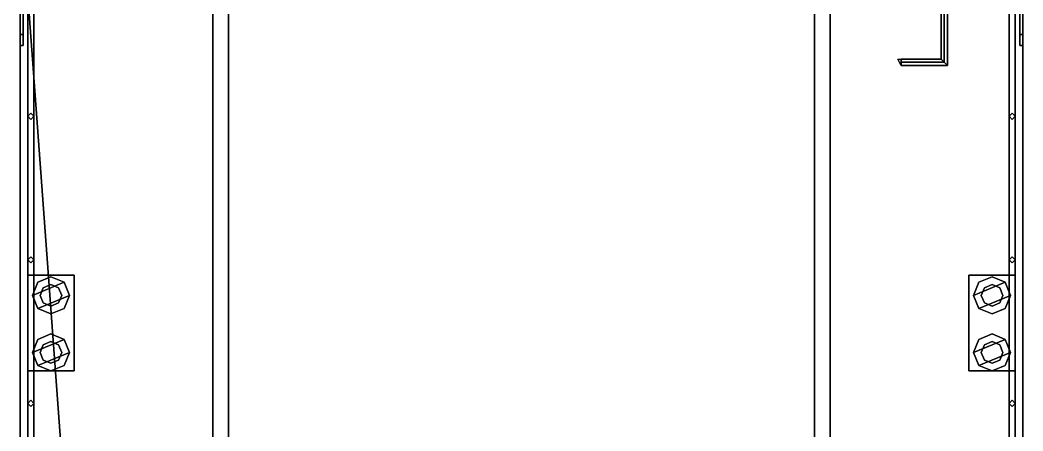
# Model space of a CAD drawing. Extents: x -3.3 to 3.3, y -23.5 to 23.5.
# Drawn here: x -3.25 to 3.25, y 15.51 to 18.17 of the extents above; entities that cross this region are included whole.
import ezdxf

# ---------------------------------------------------------------- set-up
doc = ezdxf.new("R2010")
doc.units = 0
doc.layers.get('0').update_dxf_attribs({"linetype": 'CONTINUOUS'})
doc.layers.add('RAILINGS', color=6, linetype='CONTINUOUS')

msp = doc.modelspace()

# ---------------------------------------------------------------- linework, layer by layer
at = {"color": 3}
for points in [[(-2, 23.48, 2.17), (-2, 11.72, 2.17), (-2, 11.72, 3.41), (-2, 23.48, 2.27)], [(-2, 23.48, 2.27), (-2, 11.72, 3.41), (-1.9, 11.72, 3.41), (-1.9, 23.48, 2.27)], [(-1.9, 23.48, 2.17), (-1.9, 11.72, 3.32), (-1.9, 18.62, 0.39), (-1.9, 20.46, 0.39)], [(-1.9, 23.48, 2.17), (-1.9, 23.48, 2.27), (-1.9, 11.72, 3.41), (-1.9, 11.72, 3.32)], [(1.9, 20.46, 0.39), (1.9, 18.62, 0.39), (1.9, 11.72, 3.32), (1.9, 23.48, 2.17)], [(1.9, 11.72, 3.32), (1.9, 11.72, 3.41), (1.9, 23.48, 2.27), (1.9, 23.48, 2.17)], [(1.9, 23.48, 2.27), (1.9, 11.72, 3.41), (2, 11.72, 3.41), (2, 23.48, 2.27)], [(2, 11.72, 3.41), (2, 11.72, 2.17), (2, 23.48, 2.17), (2, 23.48, 2.27)], [(-1.9, 18.62, 0.39), (-1.9, 11.72, 3.32), (1.9, 11.72, 3.32), (1.9, 18.62, 0.39)]]:
    msp.add_3dface(points, dxfattribs=at)
for points in [[(-3.25, 21.25, 2.17), (-3.25, 18.01, 2.17), (-3.25, 18.01, 2.3), (-3.25, 21.25, 2.59)], [(-3.25, 21.25, 2.59), (-3.25, 18.01, 2.3), (-3.25, 18.08, 2.38), (-3.25, 21.25, 2.59)], [(-3.25, 21.25, 2.59), (-3.25, 18.08, 2.38), (-3.23, 18.08, 2.38), (-3.23, 21.25, 2.59)], [(-3.23, 18.01, 2.3), (-3.23, 18.01, 2.17), (-3.23, 21.25, 2.17), (-3.23, 21.25, 2.59)], [(-3.23, 18.08, 2.38), (-3.23, 18.01, 2.3), (-3.23, 21.25, 2.59)], [(3.23, 21.25, 2.59), (3.23, 18.01, 2.3), (3.23, 18.08, 2.38), (3.23, 21.25, 2.59)], [(3.23, 21.25, 2.59), (3.23, 18.08, 2.38), (3.25, 18.08, 2.38), (3.25, 21.25, 2.59)], [(3.23, 21.25, 2.17), (3.23, 18.01, 2.17), (3.23, 18.01, 2.3), (3.23, 21.25, 2.59)], [(3.25, 18.08, 2.38), (3.25, 18.01, 2.3), (3.25, 21.25, 2.59)], [(3.25, 18.01, 2.3), (3.25, 18.01, 2.17), (3.25, 21.25, 2.17), (3.25, 21.25, 2.59)], [(-3.25, 10.1, -1.68), (-3.25, -15.78, -1.68), (-3.25, -23.47), (-3.25, 19.01)], [(3.25, 19.01), (3.25, 15.29, -0.84), (-3.25, 15.29, -0.84), (-3.25, 19.01)], [(-3.25, 15.29, -0.84), (-3.25, 10.1, -1.68), (-3.25, 19.01)], [(-3.25, 19.01), (-3.25, 10.1), (-3.25, 10.1, 2.17), (-3.25, 19.01, 2.17)], [(-3.25, 19.01, 2.17), (-3.25, 10.1, 2.17), (-2.62, 10.1, 2.17), (-2.62, 10.46, 2.17)], [(-3.25, 19.01, 2.17), (-2.62, 10.46, 2.17), (-2, 10.46, 2.17), (-2, 19.01, 2.17)], [(2, 19.01, 2.17), (2, 10.1, 2.17), (3.25, 10.1, 2.17), (3.25, 19.01, 2.17)], [(3.25, -23.47), (3.25, -15.78, -1.68), (3.25, 10.1, -1.68), (3.25, 19.01)], [(3.25, 19.01), (3.25, 10.1, -1.68), (3.25, 15.29, -0.84), (3.25, 19.01)], [(3.25, 10.1, 2.17), (3.25, 10.1), (3.25, 19.01), (3.25, 19.01, 2.17)], [(2.72, 18.4, 2.91), (2.74, 18.38, 2.89), (2.74, 17.9, 2.89), (2.72, 17.92, 2.91)], [(2.74, 18.38, 2.93), (2.72, 18.4, 2.91), (2.72, 17.92, 2.91), (2.74, 17.9, 2.93)], [(2.74, 18.38, 2.89), (2.76, 18.36, 2.91), (2.76, 17.88, 2.91), (2.74, 17.9, 2.89)], [(2.76, 18.36, 2.91), (2.74, 18.38, 2.93), (2.74, 17.9, 2.93), (2.76, 17.88, 2.91)], [(-3.25, 18.08, 2.38), (-3.25, 18.01, 2.3), (-3.23, 18.01, 2.3), (-3.23, 18.08, 2.38)], [(3.23, 18.08, 2.38), (3.23, 18.01, 2.3), (3.25, 18.01, 2.3), (3.25, 18.08, 2.38)], [(-3.25, 18.01, 2.3), (-3.25, 18.01, 2.17), (-3.23, 18.01, 2.17), (-3.23, 18.01, 2.3)], [(3.23, 18.01, 2.3), (3.23, 18.01, 2.17), (3.25, 18.01, 2.17), (3.25, 18.01, 2.3)], [(2.46, 17.9, 2.89), (2.46, 17.88, 2.91), (2.44, 17.92, 2.95), (2.46, 17.92, 2.91)], [(2.46, 17.9, 2.89), (2.46, 17.92, 2.91), (2.72, 17.92, 2.91), (2.74, 17.9, 2.89)], [(2.46, 17.92, 2.91), (2.46, 17.9, 2.93), (2.74, 17.9, 2.93), (2.72, 17.92, 2.91)], [(2.46, 17.88, 2.91), (2.46, 17.9, 2.89), (2.74, 17.9, 2.89), (2.76, 17.88, 2.91)], [(2.46, 17.9, 2.93), (2.46, 17.88, 2.91), (2.76, 17.88, 2.91), (2.74, 17.9, 2.93)], [(-3.2, 16.52, 2.24), (-3.2, 15.9, 2.24), (-2.9, 15.9, 2.24), (-2.9, 16.52, 2.24)], [(-2.9, 16.52, 2.24), (-2.9, 16.52, 2.17), (-3.2, 16.52, 2.17), (-3.2, 16.52, 2.24)], [(-3.2, 16.52, 2.17), (-3.2, 15.9, 2.17), (-3.2, 15.9, 2.24), (-3.2, 16.52, 2.24)], [(-3.05, 16.51, 2.53), (-3.1349, 16.4749, 2.53), (-3.17, 16.39, 2.53), (-2.9651, 16.4749, 2.53)], [(-3.05, 16.51, 2.48), (-3.1349, 16.4749, 2.48), (-3.1349, 16.4749, 2.53), (-3.05, 16.51, 2.53)], [(-2.9651, 16.4749, 2.48), (-3.05, 16.51, 2.48), (-3.05, 16.51, 2.53), (-2.9651, 16.4749, 2.53)], [(-2.9, 15.9, 2.24), (-2.9, 15.9, 2.17), (-2.9, 16.52, 2.17), (-2.9, 16.52, 2.24)], [(2.9, 16.52, 2.24), (2.9, 15.9, 2.24), (3.2, 15.9, 2.24), (3.2, 16.52, 2.24)], [(3.2, 16.52, 2.24), (3.2, 16.52, 2.17), (2.9, 16.52, 2.17), (2.9, 16.52, 2.24)], [(2.9, 16.52, 2.17), (2.9, 15.9, 2.17), (2.9, 15.9, 2.24), (2.9, 16.52, 2.24)], [(3.05, 16.51, 2.53), (2.9651, 16.4749, 2.53), (2.93, 16.39, 2.53), (3.1349, 16.4749, 2.53)], [(3.05, 16.51, 2.48), (2.9651, 16.4749, 2.48), (2.9651, 16.4749, 2.53), (3.05, 16.51, 2.53)], [(3.1349, 16.4749, 2.48), (3.05, 16.51, 2.48), (3.05, 16.51, 2.53), (3.1349, 16.4749, 2.53)], [(3.2, 15.9, 2.24), (3.2, 15.9, 2.17), (3.2, 16.52, 2.17), (3.2, 16.52, 2.24)], [(-3.1349, 16.4749, 2.48), (-3.17, 16.39, 2.48), (-3.17, 16.39, 2.53), (-3.1349, 16.4749, 2.53)], [(-2.9651, 16.4749, 2.53), (-3.17, 16.39, 2.53), (-3.1349, 16.3051, 2.53), (-2.93, 16.39, 2.53)], [(-3.05, 16.46, 2.24), (-3.0995, 16.4395, 2.24), (-3.0995, 16.4395, 2.48), (-3.05, 16.46, 2.48)], [(-3.0005, 16.4395, 2.24), (-3.05, 16.46, 2.24), (-3.05, 16.46, 2.48), (-3.0005, 16.4395, 2.48)], [(-2.93, 16.39, 2.48), (-2.9651, 16.4749, 2.48), (-2.9651, 16.4749, 2.53), (-2.93, 16.39, 2.53)], [(3.1349, 16.4749, 2.53), (2.93, 16.39, 2.53), (2.9651, 16.3051, 2.53), (3.17, 16.39, 2.53)], [(2.9651, 16.4749, 2.48), (2.93, 16.39, 2.48), (2.93, 16.39, 2.53), (2.9651, 16.4749, 2.53)], [(3.05, 16.46, 2.24), (3.0005, 16.4395, 2.24), (3.0005, 16.4395, 2.48), (3.05, 16.46, 2.48)], [(3.0995, 16.4395, 2.24), (3.05, 16.46, 2.24), (3.05, 16.46, 2.48), (3.0995, 16.4395, 2.48)], [(3.17, 16.39, 2.48), (3.1349, 16.4749, 2.48), (3.1349, 16.4749, 2.53), (3.17, 16.39, 2.53)], [(-3.17, 16.39, 2.48), (-3.1349, 16.3051, 2.48), (-3.1349, 16.3051, 2.53), (-3.17, 16.39, 2.53)], [(-2.93, 16.39, 2.53), (-3.1349, 16.3051, 2.53), (-3.05, 16.27, 2.53), (-2.9651, 16.3051, 2.53)], [(-3.0995, 16.4395, 2.24), (-3.12, 16.39, 2.24), (-3.12, 16.39, 2.48), (-3.0995, 16.4395, 2.48)], [(-3.12, 16.39, 2.24), (-3.0995, 16.3405, 2.24), (-3.0995, 16.3405, 2.48), (-3.12, 16.39, 2.48)], [(-2.98, 16.39, 2.24), (-3.0005, 16.4395, 2.24), (-3.0005, 16.4395, 2.48), (-2.98, 16.39, 2.48)], [(-3.0005, 16.3405, 2.24), (-2.98, 16.39, 2.24), (-2.98, 16.39, 2.48), (-3.0005, 16.3405, 2.48)], [(-2.9651, 16.3051, 2.48), (-2.93, 16.39, 2.48), (-2.93, 16.39, 2.53), (-2.9651, 16.3051, 2.53)], [(2.93, 16.39, 2.48), (2.9651, 16.3051, 2.48), (2.9651, 16.3051, 2.53), (2.93, 16.39, 2.53)], [(3.17, 16.39, 2.53), (2.9651, 16.3051, 2.53), (3.05, 16.27, 2.53), (3.1349, 16.3051, 2.53)], [(3.0005, 16.4395, 2.24), (2.98, 16.39, 2.24), (2.98, 16.39, 2.48), (3.0005, 16.4395, 2.48)], [(2.98, 16.39, 2.24), (3.0005, 16.3405, 2.24), (3.0005, 16.3405, 2.48), (2.98, 16.39, 2.48)], [(3.12, 16.39, 2.24), (3.0995, 16.4395, 2.24), (3.0995, 16.4395, 2.48), (3.12, 16.39, 2.48)], [(3.0995, 16.3405, 2.24), (3.12, 16.39, 2.24), (3.12, 16.39, 2.48), (3.0995, 16.3405, 2.48)], [(3.1349, 16.3051, 2.48), (3.17, 16.39, 2.48), (3.17, 16.39, 2.53), (3.1349, 16.3051, 2.53)], [(-3.0995, 16.3405, 2.24), (-3.05, 16.32, 2.24), (-3.05, 16.32, 2.48), (-3.0995, 16.3405, 2.48)], [(-3.05, 16.32, 2.24), (-3.0005, 16.3405, 2.24), (-3.0005, 16.3405, 2.48), (-3.05, 16.32, 2.48)], [(3.0005, 16.3405, 2.24), (3.05, 16.32, 2.24), (3.05, 16.32, 2.48), (3.0005, 16.3405, 2.48)], [(3.05, 16.32, 2.24), (3.0995, 16.3405, 2.24), (3.0995, 16.3405, 2.48), (3.05, 16.32, 2.48)], [(-3.1349, 16.3051, 2.48), (-3.05, 16.27, 2.48), (-3.05, 16.27, 2.53), (-3.1349, 16.3051, 2.53)], [(-3.05, 16.27, 2.48), (-2.9651, 16.3051, 2.48), (-2.9651, 16.3051, 2.53), (-3.05, 16.27, 2.53)], [(2.9651, 16.3051, 2.48), (3.05, 16.27, 2.48), (3.05, 16.27, 2.53), (2.9651, 16.3051, 2.53)], [(3.05, 16.27, 2.48), (3.1349, 16.3051, 2.48), (3.1349, 16.3051, 2.53), (3.05, 16.27, 2.53)], [(-3.05, 16.14, 2.53), (-3.1349, 16.1049, 2.53), (-3.17, 16.02, 2.53), (-2.9651, 16.1049, 2.53)], [(-3.05, 16.14, 2.48), (-3.1349, 16.1049, 2.48), (-3.1349, 16.1049, 2.53), (-3.05, 16.14, 2.53)], [(-2.9651, 16.1049, 2.48), (-3.05, 16.14, 2.48), (-3.05, 16.14, 2.53), (-2.9651, 16.1049, 2.53)], [(3.05, 16.14, 2.53), (2.9651, 16.1049, 2.53), (2.93, 16.02, 2.53), (3.1349, 16.1049, 2.53)], [(3.05, 16.14, 2.48), (2.9651, 16.1049, 2.48), (2.9651, 16.1049, 2.53), (3.05, 16.14, 2.53)], [(3.1349, 16.1049, 2.48), (3.05, 16.14, 2.48), (3.05, 16.14, 2.53), (3.1349, 16.1049, 2.53)], [(-2.9651, 16.1049, 2.53), (-3.17, 16.02, 2.53), (-3.1349, 15.9351, 2.53), (-2.93, 16.02, 2.53)], [(-3.1349, 16.1049, 2.48), (-3.17, 16.02, 2.48), (-3.17, 16.02, 2.53), (-3.1349, 16.1049, 2.53)], [(-3.0995, 16.0695, 2.24), (-3.12, 16.02, 2.24), (-3.12, 16.02, 2.48), (-3.0995, 16.0695, 2.48)], [(-3.05, 16.09, 2.24), (-3.0995, 16.0695, 2.24), (-3.0995, 16.0695, 2.48), (-3.05, 16.09, 2.48)], [(-3.0005, 16.0695, 2.24), (-3.05, 16.09, 2.24), (-3.05, 16.09, 2.48), (-3.0005, 16.0695, 2.48)], [(-2.98, 16.02, 2.24), (-3.0005, 16.0695, 2.24), (-3.0005, 16.0695, 2.48), (-2.98, 16.02, 2.48)], [(-2.93, 16.02, 2.48), (-2.9651, 16.1049, 2.48), (-2.9651, 16.1049, 2.53), (-2.93, 16.02, 2.53)], [(2.9651, 16.1049, 2.48), (2.93, 16.02, 2.48), (2.93, 16.02, 2.53), (2.9651, 16.1049, 2.53)], [(3.1349, 16.1049, 2.53), (2.93, 16.02, 2.53), (2.9651, 15.9351, 2.53), (3.17, 16.02, 2.53)], [(3.0005, 16.0695, 2.24), (2.98, 16.02, 2.24), (2.98, 16.02, 2.48), (3.0005, 16.0695, 2.48)], [(3.05, 16.09, 2.24), (3.0005, 16.0695, 2.24), (3.0005, 16.0695, 2.48), (3.05, 16.09, 2.48)], [(3.0995, 16.0695, 2.24), (3.05, 16.09, 2.24), (3.05, 16.09, 2.48), (3.0995, 16.0695, 2.48)], [(3.12, 16.02, 2.24), (3.0995, 16.0695, 2.24), (3.0995, 16.0695, 2.48), (3.12, 16.02, 2.48)], [(3.17, 16.02, 2.48), (3.1349, 16.1049, 2.48), (3.1349, 16.1049, 2.53), (3.17, 16.02, 2.53)], [(-3.17, 16.02, 2.48), (-3.1349, 15.9351, 2.48), (-3.1349, 15.9351, 2.53), (-3.17, 16.02, 2.53)], [(-2.93, 16.02, 2.53), (-3.1349, 15.9351, 2.53), (-3.05, 15.9, 2.53), (-2.9651, 15.9351, 2.53)], [(-3.12, 16.02, 2.24), (-3.0995, 15.9705, 2.24), (-3.0995, 15.9705, 2.48), (-3.12, 16.02, 2.48)], [(-3.0005, 15.9705, 2.24), (-2.98, 16.02, 2.24), (-2.98, 16.02, 2.48), (-3.0005, 15.9705, 2.48)], [(-2.9651, 15.9351, 2.48), (-2.93, 16.02, 2.48), (-2.93, 16.02, 2.53), (-2.9651, 15.9351, 2.53)], [(2.93, 16.02, 2.48), (2.9651, 15.9351, 2.48), (2.9651, 15.9351, 2.53), (2.93, 16.02, 2.53)], [(3.17, 16.02, 2.53), (2.9651, 15.9351, 2.53), (3.05, 15.9, 2.53), (3.1349, 15.9351, 2.53)], [(2.98, 16.02, 2.24), (3.0005, 15.9705, 2.24), (3.0005, 15.9705, 2.48), (2.98, 16.02, 2.48)], [(3.0995, 15.9705, 2.24), (3.12, 16.02, 2.24), (3.12, 16.02, 2.48), (3.0995, 15.9705, 2.48)], [(3.1349, 15.9351, 2.48), (3.17, 16.02, 2.48), (3.17, 16.02, 2.53), (3.1349, 15.9351, 2.53)], [(-3.1349, 15.9351, 2.48), (-3.05, 15.9, 2.48), (-3.05, 15.9, 2.53), (-3.1349, 15.9351, 2.53)], [(-3.0995, 15.9705, 2.24), (-3.05, 15.95, 2.24), (-3.05, 15.95, 2.48), (-3.0995, 15.9705, 2.48)], [(-3.05, 15.95, 2.24), (-3.0005, 15.9705, 2.24), (-3.0005, 15.9705, 2.48), (-3.05, 15.95, 2.48)], [(-3.05, 15.9, 2.48), (-2.9651, 15.9351, 2.48), (-2.9651, 15.9351, 2.53), (-3.05, 15.9, 2.53)], [(2.9651, 15.9351, 2.48), (3.05, 15.9, 2.48), (3.05, 15.9, 2.53), (2.9651, 15.9351, 2.53)], [(3.0005, 15.9705, 2.24), (3.05, 15.95, 2.24), (3.05, 15.95, 2.48), (3.0005, 15.9705, 2.48)], [(3.05, 15.95, 2.24), (3.0995, 15.9705, 2.24), (3.0995, 15.9705, 2.48), (3.05, 15.95, 2.48)], [(3.05, 15.9, 2.48), (3.1349, 15.9351, 2.48), (3.1349, 15.9351, 2.53), (3.05, 15.9, 2.53)], [(-3.2, 15.9, 2.24), (-3.2, 15.9, 2.17), (-2.9, 15.9, 2.17), (-2.9, 15.9, 2.24)], [(2.9, 15.9, 2.24), (2.9, 15.9, 2.17), (3.2, 15.9, 2.17), (3.2, 15.9, 2.24)]]:
    msp.add_3dface(points)
at = {"layer": 'RAILINGS'}
for points in [[(-3.16, 20.36, 2.65), (-3.16, -23.38, 2.65), (-3.2, -23.38, 2.65), (-3.2, 20.36, 2.65)], [(-3.2, 20.36, 2.65), (-3.2, -23.38, 2.65), (-3.16, -23.38, 2.65), (-3.16, 20.36, 2.65)], [(-3.2, 20.36, 3.11), (-3.2, -23.38, 3.11), (-3.16, -23.38, 3.11), (-3.16, 20.36, 3.11)], [(-3.16, 20.36, 3.11), (-3.16, -23.38, 3.11), (-3.2, -23.38, 3.11), (-3.2, 20.36, 3.11)], [(3.16, 20.36, 2.65), (3.16, -23.38, 2.65), (3.2, -23.38, 2.65), (3.2, 20.36, 2.65)], [(3.2, 20.36, 2.65), (3.2, -23.38, 2.65), (3.16, -23.38, 2.65), (3.16, 20.36, 2.65)], [(3.16, 20.36, 3.11), (3.16, -23.38, 3.11), (3.2, -23.38, 3.11), (3.2, 20.36, 3.11)], [(3.2, 20.36, 3.11), (3.2, -23.38, 3.11), (3.16, -23.38, 3.11), (3.16, 20.36, 3.11)], [(-3.18, 17.57, 2.17), (-3.2, 17.55, 2.17), (-3.2, 17.55, 3.11), (-3.18, 17.57, 3.11)], [(-3.2, 17.55, 2.17), (-3.18, 17.53, 2.17), (-3.18, 17.53, 3.11), (-3.2, 17.55, 3.11)], [(-3.16, 17.55, 2.17), (-3.18, 17.57, 2.17), (-3.18, 17.57, 3.11), (-3.16, 17.55, 3.11)], [(-3.18, 17.53, 2.17), (-3.16, 17.55, 2.17), (-3.16, 17.55, 3.11), (-3.18, 17.53, 3.11)], [(3.18, 17.57, 2.17), (3.16, 17.55, 2.17), (3.16, 17.55, 3.11), (3.18, 17.57, 3.11)], [(3.16, 17.55, 2.17), (3.18, 17.53, 2.17), (3.18, 17.53, 3.11), (3.16, 17.55, 3.11)], [(3.2, 17.55, 2.17), (3.18, 17.57, 2.17), (3.18, 17.57, 3.11), (3.2, 17.55, 3.11)], [(3.18, 17.53, 2.17), (3.2, 17.55, 2.17), (3.2, 17.55, 3.11), (3.18, 17.53, 3.11)], [(-3.18, 16.64, 2.17), (-3.2, 16.62, 2.17), (-3.2, 16.62, 3.11), (-3.18, 16.64, 3.11)], [(-3.16, 16.62, 2.17), (-3.18, 16.64, 2.17), (-3.18, 16.64, 3.11), (-3.16, 16.62, 3.11)], [(3.18, 16.64, 2.17), (3.16, 16.62, 2.17), (3.16, 16.62, 3.11), (3.18, 16.64, 3.11)], [(3.2, 16.62, 2.17), (3.18, 16.64, 2.17), (3.18, 16.64, 3.11), (3.2, 16.62, 3.11)], [(-3.2, 16.62, 2.17), (-3.18, 16.6, 2.17), (-3.18, 16.6, 3.11), (-3.2, 16.62, 3.11)], [(-3.18, 16.6, 2.17), (-3.16, 16.62, 2.17), (-3.16, 16.62, 3.11), (-3.18, 16.6, 3.11)], [(3.16, 16.62, 2.17), (3.18, 16.6, 2.17), (3.18, 16.6, 3.11), (3.16, 16.62, 3.11)], [(3.18, 16.6, 2.17), (3.2, 16.62, 2.17), (3.2, 16.62, 3.11), (3.18, 16.6, 3.11)], [(-3.18, 15.71, 2.17), (-3.2, 15.69, 2.17), (-3.2, 15.69, 3.11), (-3.18, 15.71, 3.11)], [(-3.2, 15.69, 2.17), (-3.18, 15.67, 2.17), (-3.18, 15.67, 3.11), (-3.2, 15.69, 3.11)], [(-3.16, 15.69, 2.17), (-3.18, 15.71, 2.17), (-3.18, 15.71, 3.11), (-3.16, 15.69, 3.11)], [(-3.18, 15.67, 2.17), (-3.16, 15.69, 2.17), (-3.16, 15.69, 3.11), (-3.18, 15.67, 3.11)], [(3.18, 15.71, 2.17), (3.16, 15.69, 2.17), (3.16, 15.69, 3.11), (3.18, 15.71, 3.11)], [(3.16, 15.69, 2.17), (3.18, 15.67, 2.17), (3.18, 15.67, 3.11), (3.16, 15.69, 3.11)], [(3.2, 15.69, 2.17), (3.18, 15.71, 2.17), (3.18, 15.71, 3.11), (3.2, 15.69, 3.11)], [(3.18, 15.67, 2.17), (3.2, 15.69, 2.17), (3.2, 15.69, 3.11), (3.18, 15.67, 3.11)]]:
    msp.add_3dface(points, dxfattribs=at)

doc.saveas('drawing.dxf')
